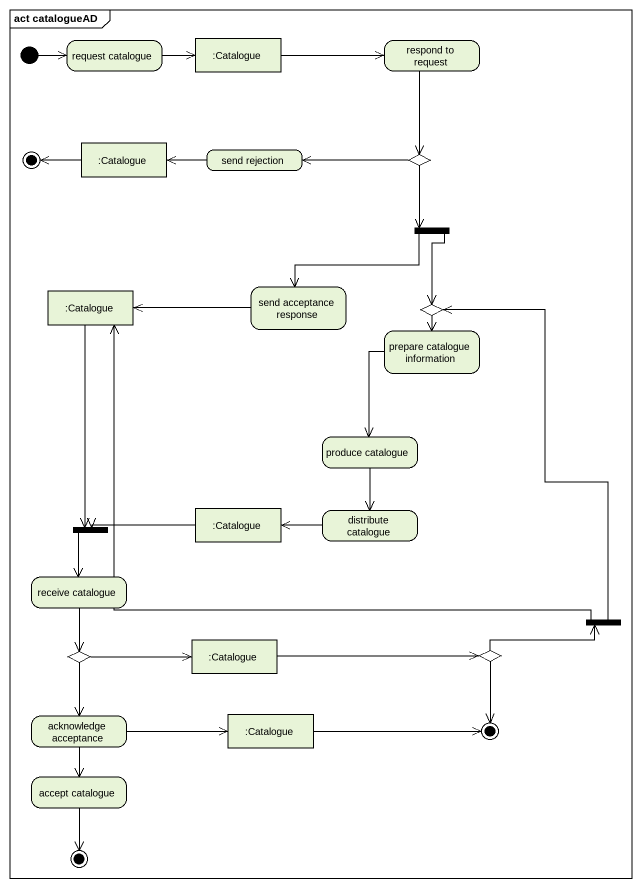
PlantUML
@startuml
mainframe act catalogueAD
hide empty description
state "request catalogue" as request_catalogue
state ":Catalogue" as Catalogue <<object>>
state "respond to request" as respond_to_request
state final1 <<end>>
state ":Catalogue" as Catalogue_2 <<object>>
state "send rejection" as send_rejection
state choice1 <<choice>>
state fork1 <<fork>>
state ":Catalogue" as Catalogue_3 <<object>>
state "send acceptance response" as send_acceptance_response
state choice2 <<choice>>
state "prepare catalogue information" as prepare_catalogue
state "produce catalogue" as produce_catalogue
state fork2 <<join>>
state ":Catalogue" as Catalogue_4 <<object>>
state "distribute catalogue" as distribute_catalogue
state "receive catalogue" as receive_catalogue
state fork3 <<fork>>
state choice3 <<choice>>
state ":Catalogue" as Catalogue_5 <<object>>
state choice4 <<choice>>
state "acknowledge acceptance" as acknowledge_acceptance
state ":Catalogue" as Catalogue_6 <<object>>
state final2 <<end>>
state "accept catalogue" as accept_catalogue
state final3 <<end>>
[*] -right-> request_catalogue
request_catalogue -right-> Catalogue
Catalogue -right-> respond_to_request
respond_to_request --> choice1
Catalogue_2 -left-> final1
send_rejection -left-> Catalogue_2
choice1 -left-> send_rejection
choice1 --> fork1
fork1 -left-> send_acceptance_response
fork1 --> choice2
Catalogue_3 --> fork2
send_acceptance_response -left-> Catalogue_3
choice2 --> prepare_catalogue
prepare_catalogue --> produce_catalogue
produce_catalogue --> distribute_catalogue
fork2 --> receive_catalogue
Catalogue_4 -left-> fork2
distribute_catalogue -left-> Catalogue_4
receive_catalogue --> choice3
fork3 -up-> Catalogue_3
fork3 -up-> choice2
choice3 -right-> Catalogue_5
choice3 --> acknowledge_acceptance
Catalogue_5 -right-> choice4
choice4 -right-> fork3
choice4 --> final2
acknowledge_acceptance -right-> Catalogue_6
acknowledge_acceptance --> accept_catalogue
Catalogue_6 -right-> final2
accept_catalogue --> final3
@enduml
